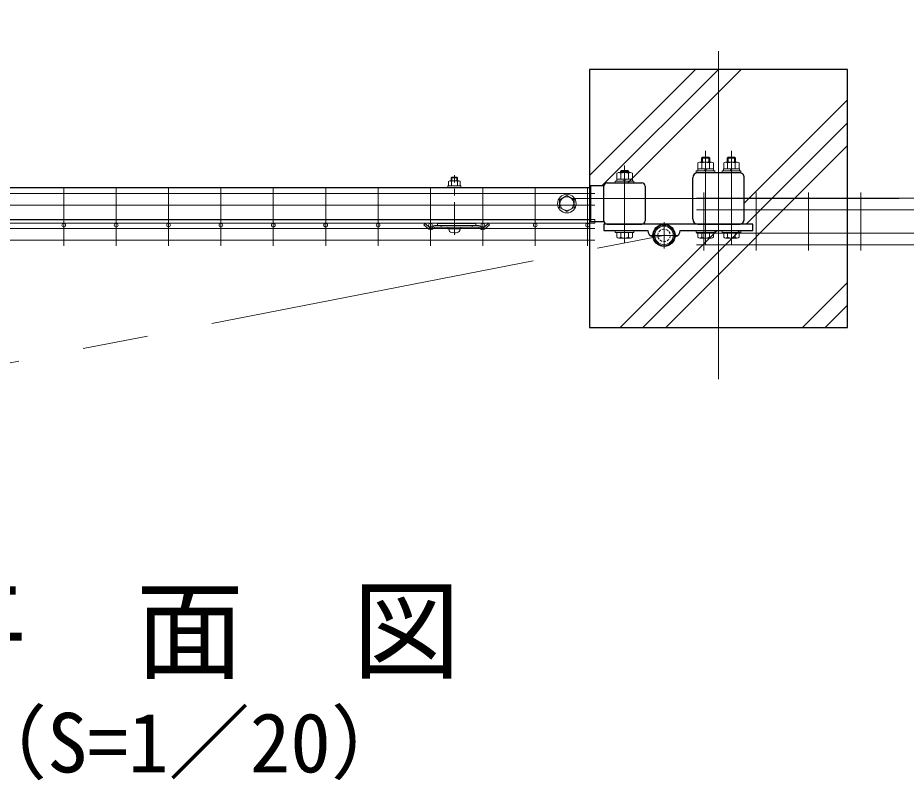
# Model space of a CAD drawing. Units: millimetres, scale not verified. Extents: x -4200 to 4200, y -2970 to 2970.
# Drawn here: x -2293 to -1432, y 1305 to 2043 of the extents above; entities that cross this region are included whole.
import ezdxf
from ezdxf.enums import TextEntityAlignment as Align

# ---------------------------------------------------------------- set-up
doc = ezdxf.new("R2010")
doc.units = ezdxf.units.MM
doc.header["$LTSCALE"] = 10
doc.linetypes.add('USER1', pattern=[50.8, 31.75, -6.35, 6.35, -6.35])
doc.linetypes.add('USER2', pattern=[0.375, 0.25, -0.125])
for name, color, linetype, lineweight in [('0-0_D-STR-TXT', 7, 'Continuous', 13), ('0-3_D-BMK', 2, 'USER1', 13), ('0-4_D-STR1', 1, 'Continuous', 25), ('0-5_D-STR-DIM', 7, 'Continuous', 13), ('0-8_D-DCR-HCH', 7, 'Continuous', 13), ('0-9_D-STR3', 3, 'Continuous', 13), ('0-B_D-STR2', 7, 'Continuous', 13), ('0-C_丁番', 3, 'Continuous', 25), ('0-D_D-STR4', 7, 'Continuous', 25)]:
    doc.layers.add(name, color=color, linetype=linetype, lineweight=lineweight)
doc.styles.add('ＭＳ ゴシック', font='')
doc.styles.get('ＭＳ ゴシック').set_extended_font_data('MS Gothic')

# ---------------------------------------------------------------- blocks, each defined once
blk = doc.blocks.new('A$C982ee5ca')
at = {"layer": '0-3_D-BMK'}
blk.add_line((0, -75), (0, 504), dxfattribs=at)
at = {"layer": '0-9_D-STR3'}
for p, q in [((-57.5, 440.8), (-57.5, 399)), ((-43.3, 449), (43.3, 449)), ((-23, 484), (-30, 477)), ((30, 477), (-30, 477)), ((-30, 477), (-30, 449)), ((-29.1, 440.8), (-29.1, 399)), ((-23, 484), (-23, 449)), ((23, 484), (-23, 484)), ((23, 484), (23, 449)), ((23, 484), (30, 477)), ((29.1, 440.8), (29.1, 399)), ((30, 477), (30, 449)), ((57.5, 440.8), (57.5, 399)), ((-62.5, 399), (62.5, 399)), ((-62.5, 383), (-62.5, 399)), ((-62.5, 383), (62.5, 383)), ((-57.5, 399), (57.5, 399)), ((62.5, 383), (62.5, 399)), ((-62.5, 0), (62.5, 0)), ((-62.5, -16), (-62.5, 0)), ((62.5, -16), (62.5, 0)), ((-62.5, -16), (62.5, -16)), ((-51.8, -16), (51.8, -16)), ((-51.8, -31.3), (-51.8, -16)), ((51.8, -31.6), (51.8, -16))]:
    blk.add_line(p, q, dxfattribs=at)
for centre, radius, start, end in [((-43.3, 432.6), 16.4, 30, 150), ((0, 393.2), 55.8, 58.543, 121.457), ((43.3, 432.6), 16.4, 30, 150), ((-32.8, -31.3), 19, 180, 253.92714), ((0.7, 85), 140, 253.92714, 285.41383), ((32.8, -31.6), 19, 285.41383, 0)]:
    blk.add_arc(centre, radius, start, end, dxfattribs=at)

msp = doc.modelspace()

# ---------------------------------------------------------------- linework, layer by layer
at = {"layer": '0-3_D-BMK'}
for p, q in [((-1613.92, 1693.44), (-1613.92, 2043.44)), ((-1626.42, 1823.94), (-1626.42, 1914.44)), ((-1601.42, 1823.94), (-1601.42, 1914.44)), ((-1704.92, 1900.44), (-1704.92, 1824.94)), ((-1438.92, 1868.44), (-1788.92, 1868.44)), ((-1666.72, 1819.84), (-1666.72, 1845.44)), ((-2603.66, 1650.09), (-1666.72, 1832.64)), ((-1679.52, 1832.64), (-1653.92, 1832.64))]:
    msp.add_line(p, q, dxfattribs=at)
at = {"layer": '0-4_D-STR1'}
for p, q in [((-1638.92, 1848.54), (-1638.92, 1888.34)), ((-1633.82, 1893.44), (-1594.02, 1893.44)), ((-1588.92, 1848.54), (-1588.92, 1888.34)), ((-2555.92, 1878.94), (-1737.92, 1878.94)), ((-1737.92, 1880.87), (-1737.92, 1845.97)), ((-1737.92, 1880.87), (-1724.85, 1880.87)), ((-1724.92, 1846.64), (-1724.92, 1880.29)), ((-1721.72, 1883.44), (-1688.12, 1883.44)), ((-1684.92, 1880.24), (-1684.92, 1846.64)), ((-2555.92, 1847.94), (-1737.92, 1847.94)), ((-1737.92, 1845.97), (-1724.84, 1845.97)), ((-1721.72, 1843.44), (-1688.12, 1843.44)), ((-1633.82, 1843.44), (-1594.02, 1843.44))]:
    msp.add_line(p, q, dxfattribs=at)
for centre, radius, start, end in [((-1633.82, 1888.34), 5.1, 90.00031, 179.99985), ((-1594.02, 1888.34), 5.1, 0, 90.00028), ((-1721.72, 1880.24), 3.2, 90.00001, 179.15097), ((-1688.12, 1880.24), 3.2, 0.00084, 90), ((-1721.72, 1846.64), 3.2, 180.00224, 269.9988), ((-1688.12, 1846.64), 3.2, 270, 359.99916), ((-1633.82, 1848.54), 5.1, 179.99984, 269.99973), ((-1594.02, 1848.54), 5.1, 269.9997, 0)]:
    msp.add_arc(centre, radius, start, end, dxfattribs=at)
at = {"layer": '0-8_D-DCR-HCH'}
for p, q in [((-1738.92, 1890.61), (-1636.08, 1993.44)), ((-1726.56, 1880.87), (-1613.99, 1993.44)), ((-1701.89, 1883.44), (-1591.89, 1993.44)), ((-1588.92, 1863.83), (-1488.92, 1963.83)), ((-1587.21, 1843.44), (-1488.92, 1941.73)), ((-1665.11, 1743.44), (-1488.92, 1919.64)), ((-1709.31, 1743.44), (-1615.31, 1837.44)), ((-1687.21, 1743.44), (-1593.21, 1837.44)), ((-1532.53, 1743.44), (-1488.92, 1787.05)), ((-1510.43, 1743.44), (-1488.92, 1764.96))]:
    msp.add_line(p, q, dxfattribs=at)
at = {"layer": '0-9_D-STR3'}
for p, q in [((-1632.19, 1903.54), (-1620.65, 1903.54)), ((-1630.42, 1907.44), (-1629.42, 1908.44)), ((-1630.42, 1903.54), (-1630.42, 1907.44)), ((-1623.42, 1903.54), (-1623.42, 1908.44)), ((-1622.42, 1903.54), (-1622.42, 1907.44)), ((-1607.19, 1903.54), (-1595.65, 1903.54)), ((-1605.42, 1907.44), (-1604.42, 1908.44)), ((-1605.42, 1903.54), (-1605.42, 1907.44)), ((-1598.42, 1903.54), (-1598.42, 1908.44)), ((-1597.42, 1903.54), (-1597.42, 1907.44)), ((-1708.92, 1894.44), (-1707.92, 1895.44)), ((-1708.92, 1893.54), (-1708.92, 1894.44)), ((-1701.92, 1893.54), (-1701.92, 1895.44)), ((-1700.92, 1893.54), (-1700.92, 1894.44)), ((-1635.42, 1893.44), (-1635.42, 1895.04)), ((-1635.42, 1895.04), (-1617.42, 1895.04)), ((-1634.12, 1895.04), (-1618.72, 1895.04)), ((-1633.92, 1897.04), (-1633.92, 1902.84)), ((-1633.92, 1897.04), (-1618.92, 1897.04)), ((-1630.17, 1897.04), (-1630.17, 1902.84)), ((-1627.48, 1895.04), (-1626.33, 1897.04)), ((-1626.79, 1895.04), (-1625.64, 1897.04)), ((-1622.67, 1897.04), (-1622.67, 1902.84)), ((-1618.92, 1897.04), (-1618.92, 1902.84)), ((-1618.72, 1895.04), (-1618.72, 1897.04)), ((-1617.42, 1893.44), (-1617.42, 1895.04)), ((-1610.42, 1893.44), (-1610.42, 1895.04)), ((-1610.42, 1895.04), (-1592.42, 1895.04)), ((-1609.12, 1895.04), (-1593.72, 1895.04)), ((-1608.92, 1897.04), (-1608.92, 1902.84)), ((-1608.92, 1897.04), (-1593.92, 1897.04)), ((-1605.17, 1897.04), (-1605.17, 1902.84)), ((-1602.48, 1895.04), (-1601.33, 1897.04)), ((-1601.79, 1895.04), (-1600.64, 1897.04)), ((-1597.67, 1897.04), (-1597.67, 1902.84)), ((-1593.92, 1897.04), (-1593.92, 1902.84)), ((-1593.72, 1895.04), (-1593.72, 1897.04)), ((-1592.42, 1893.44), (-1592.42, 1895.04)), ((-1712.42, 1887.04), (-1712.42, 1892.84)), ((-1712.42, 1887.04), (-1697.42, 1887.04)), ((-1710.69, 1893.54), (-1699.15, 1893.54)), ((-1708.67, 1887.04), (-1708.67, 1892.84)), ((-1705.98, 1885.04), (-1704.83, 1887.04)), ((-1705.29, 1885.04), (-1704.14, 1887.04)), ((-1701.17, 1887.04), (-1701.17, 1892.84)), ((-1697.42, 1887.04), (-1697.42, 1892.84)), ((-1697.22, 1885.04), (-1697.22, 1887.04)), ((-1617.42, 1893.44), (-1635.42, 1893.44)), ((-1592.42, 1893.44), (-1610.42, 1893.44)), ((-1713.92, 1883.44), (-1713.92, 1885.04)), ((-1713.92, 1885.04), (-1695.92, 1885.04)), ((-1695.92, 1883.44), (-1713.92, 1883.44)), ((-1712.62, 1885.04), (-1697.22, 1885.04)), ((-1695.92, 1883.44), (-1695.92, 1885.04)), ((-1760.92, 1871.17), (-1767.92, 1867.13)), ((-1760.92, 1871.17), (-1753.92, 1867.13)), ((-1767.92, 1867.13), (-1767.92, 1859.71)), ((-1753.92, 1867.13), (-1753.92, 1859.71)), ((-1760.92, 1855.67), (-1767.92, 1859.71)), ((-1760.92, 1855.67), (-1753.92, 1859.71)), ((-1899.4, 1842.83), (-1898.35, 1844.04)), ((-1899.4, 1842.83), (-1894.69, 1838.77)), ((-1898.35, 1844.04), (-1893.64, 1839.98)), ((-1886.18, 1844.04), (-1849.18, 1844.04)), ((-1886.18, 1842.24), (-1886.18, 1844.04)), ((-1849.18, 1842.24), (-1849.18, 1844.04)), ((-1837.01, 1844.04), (-1841.72, 1839.98)), ((-1835.97, 1842.83), (-1840.68, 1838.77)), ((-1835.97, 1842.83), (-1837.01, 1844.04)), ((-1889.76, 1841.82), (-1891.74, 1840.01)), ((-1888.68, 1840.64), (-1890.67, 1838.83)), ((-1888.68, 1842.24), (-1886.18, 1842.24)), ((-1888.68, 1840.64), (-1846.68, 1840.64)), ((-1849.18, 1842.24), (-1886.18, 1842.24)), ((-1882.68, 1842.24), (-1882.68, 1840.64)), ((-1852.68, 1842.24), (-1852.68, 1840.64)), ((-1849.18, 1842.24), (-1846.68, 1842.24)), ((-1846.68, 1840.64), (-1844.7, 1838.83)), ((-1845.6, 1841.82), (-1843.62, 1840.01)), ((-1713.92, 1837.44), (-1695.92, 1837.44)), ((-1713.92, 1835.44), (-1713.92, 1837.44)), ((-1713.92, 1835.44), (-1695.92, 1835.44)), ((-1712.42, 1831.02), (-1712.42, 1835.44)), ((-1712.42, 1835.44), (-1697.42, 1835.44)), ((-1708.67, 1831.02), (-1708.67, 1835.44)), ((-1701.16, 1831.02), (-1701.16, 1835.44)), ((-1697.42, 1831.02), (-1697.42, 1835.44)), ((-1695.92, 1835.44), (-1695.92, 1837.44)), ((-1635.42, 1837.44), (-1617.42, 1837.44)), ((-1635.42, 1835.44), (-1635.42, 1837.44)), ((-1635.42, 1835.44), (-1617.42, 1835.44)), ((-1633.92, 1831.02), (-1633.92, 1835.44)), ((-1633.92, 1835.44), (-1618.92, 1835.44)), ((-1630.17, 1831.02), (-1630.17, 1835.44)), ((-1622.66, 1831.02), (-1622.66, 1835.44)), ((-1618.92, 1831.02), (-1618.92, 1835.44)), ((-1617.42, 1835.44), (-1617.42, 1837.44)), ((-1610.42, 1837.44), (-1592.42, 1837.44)), ((-1610.42, 1835.44), (-1610.42, 1837.44)), ((-1610.42, 1835.44), (-1592.42, 1835.44)), ((-1608.92, 1831.02), (-1608.92, 1835.44)), ((-1608.92, 1835.44), (-1593.92, 1835.44)), ((-1605.17, 1831.02), (-1605.17, 1835.44)), ((-1597.66, 1831.02), (-1597.66, 1835.44)), ((-1593.92, 1831.02), (-1593.92, 1835.44)), ((-1592.42, 1835.44), (-1592.42, 1837.44)), ((-1710.55, 1829.94), (-1699.29, 1829.94)), ((-1632.05, 1829.94), (-1620.79, 1829.94)), ((-1607.05, 1829.94), (-1595.79, 1829.94))]:
    msp.add_line(p, q, dxfattribs=at)
for points in [[(-1630.42, 1907.44), (-1622.42, 1907.44), (-1623.42, 1908.44)], [(-1629.42, 1903.54), (-1629.42, 1908.44), (-1623.42, 1908.44)], [(-1605.42, 1907.44), (-1597.42, 1907.44), (-1598.42, 1908.44)], [(-1604.42, 1903.54), (-1604.42, 1908.44), (-1598.42, 1908.44)], [(-1708.92, 1894.44), (-1700.92, 1894.44), (-1701.92, 1895.44)], [(-1707.92, 1893.54), (-1707.92, 1895.44), (-1701.92, 1895.44)], [(-1634.12, 1895.04), (-1634.12, 1897.04), (-1618.72, 1897.04)], [(-1609.12, 1895.04), (-1609.12, 1897.04), (-1593.72, 1897.04)], [(-1712.62, 1885.04), (-1712.62, 1887.04), (-1697.22, 1887.04)]]:
    msp.add_lwpolyline(points, dxfattribs=at)
for radius in [9, 6.71]:
    msp.add_circle((-1760.92, 1863.42), radius, dxfattribs=at)
for centre, radius, start, end in [((-1632.04, 1900.7), 2.85, 48.83491, 131.16509), ((-1626.42, 1893.15), 10.39, 68.85295, 111.14705), ((-1620.79, 1900.69), 2.85, 48.86505, 131.13495), ((-1607.04, 1900.7), 2.85, 48.83491, 131.16509), ((-1601.42, 1893.15), 10.39, 68.85295, 111.14705), ((-1595.79, 1900.69), 2.85, 48.86505, 131.13495), ((-1710.54, 1890.7), 2.85, 48.83491, 131.16509), ((-1704.92, 1883.15), 10.39, 68.85295, 111.14705), ((-1699.29, 1890.69), 2.85, 48.86505, 131.13495), ((-1892.71, 1841.07), 3.03, 229.26286, 312.38442), ((-1892.71, 1841.07), 1.43, 229.26286, 312.38442), ((-1888.68, 1840.64), 1.6, 90, 132.38442), ((-1846.68, 1840.64), 1.6, 47.61558, 90), ((-1842.65, 1841.07), 3.03, 227.61558, 310.73714), ((-1842.65, 1841.07), 1.43, 227.61558, 310.73714), ((-1710.55, 1832.1), 2.16, 210, 330), ((-1704.92, 1837.02), 7.08, 237.93138, 302.06862), ((-1699.29, 1832.1), 2.16, 210, 330), ((-1632.05, 1832.1), 2.16, 210, 330), ((-1626.42, 1837.02), 7.08, 237.93138, 302.06862), ((-1620.79, 1832.1), 2.16, 210, 330), ((-1607.05, 1832.1), 2.16, 210, 330), ((-1601.42, 1837.02), 7.08, 237.93138, 302.06862), ((-1595.79, 1832.1), 2.16, 210, 330)]:
    msp.add_arc(centre, radius, start, end, dxfattribs=at)
at = {"layer": '0-B_D-STR2'}
for p, q in [((-2248.46, 1878.64), (-2248.46, 1822.64)), ((-2197.69, 1878.64), (-2197.69, 1822.64)), ((-2146.92, 1878.64), (-2146.92, 1822.64)), ((-2096.15, 1878.64), (-2096.15, 1822.64)), ((-2045.38, 1878.64), (-2045.38, 1822.64)), ((-1994.61, 1878.64), (-1994.61, 1822.64)), ((-1943.84, 1878.64), (-1943.84, 1822.64)), ((-1893.07, 1878.64), (-1893.07, 1822.64)), ((-1842.3, 1878.64), (-1842.3, 1822.64)), ((-1791.53, 1878.64), (-1791.53, 1822.64)), ((-1740.76, 1878.64), (-1740.76, 1822.64)), ((-2560.05, 1873.24), (-1733.79, 1873.24)), ((-1635.12, 1868.74), (-1231.54, 1868.74)), ((-1628.14, 1874.14), (-1628.14, 1818.14)), ((-1577.37, 1874.14), (-1577.37, 1818.14)), ((-1526.6, 1874.14), (-1526.6, 1818.14)), ((-1475.84, 1874.14), (-1475.84, 1818.14)), ((-2560.05, 1861.94), (-1733.79, 1861.94)), ((-1635.12, 1857.44), (-1231.54, 1857.44)), ((-2560.08, 1847.94), (-1733.76, 1847.94)), ((-2560.08, 1844.34), (-1733.76, 1844.34)), ((-1733.76, 1844.34), (-1733.76, 1847.94)), ((-2560.05, 1839.34), (-1733.79, 1839.34)), ((-1635.12, 1834.84), (-1231.54, 1834.84)), ((-2560.05, 1828.04), (-1733.79, 1828.04)), ((-1635.12, 1823.54), (-1231.54, 1823.54))]:
    msp.add_line(p, q, dxfattribs=at)
for centre, radius in [((-2248.46, 1842.54), 1.8), ((-2197.69, 1842.54), 1.8), ((-2146.92, 1842.54), 1.8), ((-2096.15, 1842.54), 1.8), ((-2045.38, 1842.54), 1.8), ((-1994.61, 1842.54), 1.8), ((-1943.84, 1842.54), 1.8), ((-1893.07, 1842.54), 1.8), ((-1842.3, 1842.54), 1.8), ((-1791.53, 1842.54), 1.8), ((-1740.76, 1842.54), 1.8), ((-1666.72, 1832.64), 10), ((-1666.72, 1832.64), 9)]:
    msp.add_circle(centre, radius, dxfattribs=at)
at = {"layer": '0-B_D-STR2', "linetype": 'USER2'}
msp.add_circle((-1666.72, 1832.64), 6, dxfattribs=at)
at = {"layer": '0-C_丁番'}
for p, q in [((-1724.92, 1843.44), (-1724.92, 1837.44)), ((-1666.72, 1843.44), (-1724.92, 1843.44)), ((-1580.52, 1843.44), (-1666.72, 1843.44)), ((-1724.92, 1837.44), (-1682.39, 1837.44))]:
    msp.add_line(p, q, dxfattribs=at)
msp.add_lwpolyline([(-1651.04, 1837.44), (-1580.52, 1837.44), (-1580.52, 1843.44)], dxfattribs=at)
msp.add_circle((-1666.72, 1832.64), 10.8, dxfattribs=at)
msp.add_circle((-1666.72, 1832.64), 10.8, dxfattribs=at)
for centre, start, end in [((-1676.39, 1837.44), 180, 259.73982), ((-1657.04, 1837.44), 280.26018, 0)]:
    msp.add_arc(centre, 6, start, end, dxfattribs=at)
at = {"layer": '0-D_D-STR4'}
msp.add_lwpolyline([(-1738.92, 1743.44), (-1488.92, 1743.44), (-1488.92, 1993.44), (-1738.92, 1993.44)], close=True, dxfattribs=at)

# ---------------------------------------------------------------- block references
at = {"layer": '0-5_D-STR-DIM', "xscale": 0.1, "yscale": 0.1}
msp.add_blockref('A$C982ee5ca', (-1869.92, 1840.64), dxfattribs=at)

# ---------------------------------------------------------------- texts
at = {"layer": '0-0_D-STR-TXT', "style": 'ＭＳ ゴシック'}
for s, height, p in [('平\u3000面\u3000図', 76.98, (-2388.82, 1388.27)), ('（S=1／20）', 57.7, (-2343.33, 1295.08))]:
    msp.add_text(s, height=height, dxfattribs=at).set_placement(p, align=Align.BOTTOM_LEFT)

doc.saveas('drawing.dxf')
